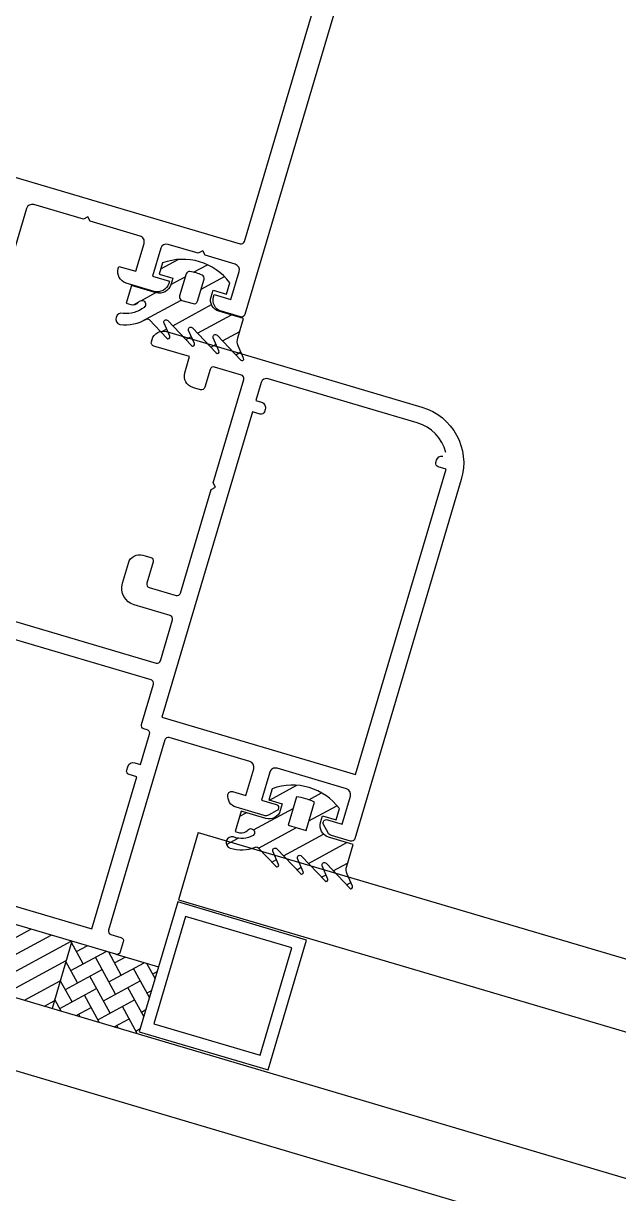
# Model space of a CAD drawing. Header units: millimetres. Extents: x 62878 to 70819, y -67946 to -61850.
# Drawn here: x 67240.1 to 67245.2, y -67086.81 to -67076.78 of the extents above; entities that cross this region are included whole.
import ezdxf

# ---------------------------------------------------------------- set-up
doc = ezdxf.new("R2010")
doc.units = ezdxf.units.MM
doc.layers.add('DOGRAMA', color=171, linetype='Continuous', lineweight=0)
doc.layers.add('DOĞRAMA-yeni', color=40, linetype='Continuous')
pattern_1 = [(28.49895813237898, (67136.41549902257, -67039.71464284029), (-0.075746416285702, 0.1395135940325284), [])]

# ---------------------------------------------------------------- blocks, each defined once
blk = doc.blocks.new('SPANDREL 96')
at = {"layer": 'DOĞRAMA-yeni', "color": 122, "lineweight": -2}
for p, q in [((46174.13256305647, 27269.3453769835), (46168.09042731568, 27267.56139388669)), ((46174.13256305647, 27269.34537698348), (46174.30246620854, 27268.76993548437)), ((46174.30246620854, 27268.76993548439), (46168.02197479446, 27266.91557619772)), ((46177.02076404241, 27268.32131884804), (46084.94526385426, 27241.10294336062)), ((46177.09476027798, 27267.71756015691), (46085.22044727582, 27240.55859141781))]:
    blk.add_line(p, q, dxfattribs=at)
for points in [[(46174.63660907429, 27267.63823386944), (46173.53367953432, 27267.31258616127), (46173.20520010696, 27268.42510639293), (46174.30812964695, 27268.75075410108)], [(46174.51238496577, 27267.70582359393), (46173.60126925881, 27267.43681026981), (46173.32942421549, 27268.35751666841), (46174.24053992245, 27268.62652999253)]]:
    blk.add_lwpolyline(points, close=True, dxfattribs=at)

msp = doc.modelspace()

# ---------------------------------------------------------------- hatches: boundary and pattern name
at = {"layer": 'DOGRAMA', "lineweight": -2}
h = msp.add_hatch(dxfattribs=at)
h.set_pattern_fill('ANSI31', color=256, scale=0.05, angle=343.5027534101681, style=0)
h.set_pattern_definition(pattern_1)
edge = h.paths.add_edge_path()
edge.add_arc((67242.03106522455, -67079.50220394715), 0.09999999988043999, 163.4989593359694, 203.4989593385785, ccw=False)
edge.add_line((67241.93518376705, -67079.47380067121), (67241.98434358771, -67079.30785098033))
edge.add_line((67241.98434358771, -67079.30785098033), (67241.77340438333, -67079.24536376902))
edge.add_arc((67241.80180766132, -67079.14948231156), 0.1000000004212158, 163.4989582016765, 253.4989582016765, ccw=False)
edge.add_line((67241.70592620387, -67079.12107903358), (67241.7229681703, -67079.06355015944))
edge.add_line((67241.7229681703, -67079.06355015944), (67241.83802591907, -67079.09763409321))
edge.add_line((67241.83802591907, -67079.09763409321), (67241.86642919702, -67079.0017526362))
edge.add_arc((67241.46517171353, -67079.30006863068), 0.5000000006156224, 36.62906048541132, 110.3688557772888)
edge.add_line((67241.29114045421, -67078.83133296807), (67241.26273717624, -67078.92721442528))
edge.add_line((67241.26273717624, -67078.92721442528), (67241.3777949259, -67078.96129835908))
edge.add_line((67241.3777949259, -67078.96129835908), (67241.36075295857, -67079.01882723297))
edge.add_arc((67241.26487150125, -67078.99042395488), 0.1000000003245751, 253.49895811877718, 343.4989581244033, ccw=False)
edge.add_line((67241.23646822314, -67079.08630541222), (67241.02552901788, -67079.02381820044))
edge.add_line((67241.02552901788, -67079.02381820044), (67240.9802328886, -67079.17672515944))
edge.add_line((67240.9802328886, -67079.17672515944), (67241.0180863076, -67079.18793860133))
edge.add_arc((67241.03654843855, -67079.125615654), 0.06500000033219414, 253.4989579714386, 321.9082934838184)
edge.add_arc((67241.113432397, -67079.18588240928), 0.03268943031196671, -51.931321535141876, 141.9082931202967, ccw=False)
edge.add_arc((67240.98203462166, -67079.02242305705), 0.2424115893271379, 263.18965244601543, 308.69642485431217, ccw=False)
edge.add_arc((67240.94035190264, -67079.31145059544), 0.05002797729282452, 75.0135628235377, 252.5267991293738)
edge.add_arc((67240.96840064909, -67078.98989213782), 0.3717812412433017, 263.3474584511993, 299.9989789417194)
edge.add_arc((67241.16174030631, -67079.33042617622), 0.01999999947282204, 43.49895856660561, 111.8846214514767, ccw=False)
edge.add_line((67241.17624804359, -67079.31665934877), (67241.32770953336, -67079.47627226861))
edge.add_arc((67241.33859033651, -67079.46594714788), 0.01499999984527292, 223.4989584432039, 383.4989584598241)
edge.add_line((67241.3523463462, -67079.45996616197), (67241.30325297007, -67079.34705351264))
edge.add_arc((67241.3215943168, -67079.3390788648), 0.02000000020376383, 43.49895782425352, 203.4989578276196, ccw=False)
edge.add_line((67241.33610205477, -67079.32531203704), (67241.53864873864, -67079.53875948036))
edge.add_arc((67241.54952954173, -67079.5284343594), 0.01499999996331682, 223.4989592413686, 383.498959208926)
edge.add_line((67241.56328555147, -67079.52245337325), (67241.51419217628, -67079.40954072437))
edge.add_arc((67241.53253352254, -67079.40156607647), 0.01999999978658527, 43.4989585021396, 203.498958529083, ccw=False)
edge.add_line((67241.54704126006, -67079.38779924881), (67241.74958794392, -67079.60124669164))
edge.add_arc((67241.76046874753, -67079.59092157082), 0.01500000023260186, 223.4989574990357, 383.4989574447539)
edge.add_line((67241.77422475768, -67079.584940585), (67241.72513138154, -67079.4720279359))
edge.add_arc((67241.74347272777, -67079.46405328812), 0.01999999972682163, 43.49895826176362, 203.4989582398586, ccw=False)
edge.add_line((67241.7579804653, -67079.45028646056), (67241.96052714917, -67079.66373390339))
edge.add_arc((67241.97140795231, -67079.65340878267), 0.01499999982470047, 223.4989584411447, 383.4989584088496)
edge.add_line((67241.985163962, -67079.64742779678), (67241.939358493, -67079.54207718834))
edge = h.paths.add_edge_path(flags=16)
edge.add_line((67241.49259468543, -67078.92583878012), (67241.43675212078, -67079.11434753101))
edge.add_arc((67241.46551655758, -67079.12286851458), 0.02999999976312207, 163.4989576570318, 253.4989576915731)
edge.add_line((67241.45699557403, -67079.1516329514), (67241.5528770315, -67079.18003622939))
edge.add_arc((67241.56139801494, -67079.1512717922), 0.03000000008869038, 253.4989581020997, 343.4989580942059)
edge.add_line((67241.5901624521, -67079.15979277564), (67241.64600501678, -67078.97128402498))
edge.add_arc((67241.61724057968, -67078.96276304153), 0.03000000000910807, 343.498958028089, 425.7325238409982)
edge.add_arc((67241.46517171487, -67079.30006863018), 0.3999999997221649, 65.73252405716185, 81.26539239345621)
edge.add_arc((67241.52135912252, -67078.93435976376), 0.03000000005391712, 81.26539185017643, 163.4989576737779)
h = msp.add_hatch(dxfattribs=at)
h.set_pattern_fill('ANSI31', color=256, scale=0.05, angle=343.5027534101681, style=0)
h.set_pattern_definition(pattern_1)
edge = h.paths.add_edge_path(flags=16)
edge.add_arc((67242.4039441796, -67083.80620796292), 0.3999999981599632, 61.96199899014172, 85.03591705503688)
edge.add_line((67242.43855667554, -67083.40770830965), (67242.36700360297, -67083.64925130275))
edge.add_line((67242.36700360297, -67083.64925130275), (67242.52041393431, -67083.69469654736))
edge.add_line((67242.52041393431, -67083.69469654736), (67242.59196700597, -67083.45315355451))
edge = h.paths.add_edge_path()
edge.add_arc((67242.4039441794, -67083.80620796424), 0.4999999991332365, 36.6290604330035, 110.3688557250113)
edge.add_line((67242.22991292103, -67083.33747230287), (67242.2015096421, -67083.43335375986))
edge.add_line((67242.2015096421, -67083.43335375986), (67242.3165673918, -67083.46743769363))
edge.add_line((67242.3165673918, -67083.46743769363), (67242.2995254244, -67083.52496656775))
edge.add_arc((67242.20364396708, -67083.49656328965), 0.1000000003287083, 253.4989581084148, 343.4989581164091, ccw=False)
edge.add_line((67242.17524068896, -67083.59244474697), (67241.9643014837, -67083.52995753524))
edge.add_line((67241.9643014837, -67083.52995753524), (67241.91317558358, -67083.7025441579))
edge.add_line((67241.91317558358, -67083.7025441579), (67241.95102900159, -67083.7137576))
edge.add_arc((67241.96949113239, -67083.65143465257), 0.06500000038439682, 253.4989581322291, 321.9082936516272)
edge.add_arc((67242.04637509148, -67083.71170140778), 0.03268943072581577, -51.93132111711623, 141.9082935592563, ccw=False)
edge.add_arc((67241.96866851703, -67083.56386547339), 0.1992591645276014, 249.1492725348296, 299.4151796934558, ccw=False)
edge.add_arc((67241.88480855603, -67083.79840171595), 0.05002797714053208, 75.01356334618816, 252.5267996589766)
edge.add_arc((67241.96670500818, -67083.53764283487), 0.3233450421898014, 252.5583108365822, 291.8846209893802)
edge.add_arc((67242.09468300105, -67083.85624517477), 0.01999999949683199, 43.49895791985682, 111.8846208398136, ccw=False)
edge.add_line((67242.1091907385, -67083.84247834746), (67242.26065222736, -67084.00209126728))
edge.add_arc((67242.27153303096, -67083.99176614647), 0.01500000022258517, 223.4989574587156, 383.4989574447539)
edge.add_line((67242.28528904112, -67083.98578516065), (67242.236195665, -67083.87287251132))
edge.add_arc((67242.25453701174, -67083.86489786349), 0.0200000002113066, 43.49895779555783, 203.4989577727663, ccw=False)
edge.add_line((67242.26904474973, -67083.85113103573), (67242.47159143354, -67084.06457847904))
edge.add_arc((67242.48247223665, -67084.05425335807), 0.01499999997387258, 223.4989592031077, 383.4989591136251)
edge.add_line((67242.49622824641, -67084.04827237195), (67242.44713487031, -67083.93535972307))
edge.add_arc((67242.46547621704, -67083.92738507524), 0.02000000019796151, 43.49895785294922, 203.4989577893888, ccw=False)
edge.add_line((67242.479983955, -67083.91361824748), (67242.68253063885, -67084.12706569032))
edge.add_arc((67242.69341144197, -67084.1167405696), 0.0149999998141447, 223.4989584794056, 383.4989584310129)
edge.add_line((67242.70716745165, -67084.11075958371), (67242.65807407649, -67083.9978469346))
edge.add_arc((67242.67641542273, -67083.98987228681), 0.01999999972682163, 43.49895829045931, 203.4989582398586, ccw=False)
edge.add_line((67242.69092316025, -67083.97610545925), (67242.89346984413, -67084.18955290187))
edge.add_arc((67242.90435064727, -67084.17922778113), 0.01499999983471715, 223.4989584814648, 383.4989584088496)
edge.add_line((67242.91810665696, -67084.17324679524), (67242.872301187, -67084.06789618703))
edge.add_arc((67242.96400791906, -67084.02802294711), 0.09999999982937106, 163.4989585637993, 203.4989585603291, ccw=False)
edge.add_line((67242.86812646198, -67083.99961966989), (67242.92311605357, -67083.81399031487))
edge.add_line((67242.92311605357, -67083.81399031487), (67242.71217684922, -67083.75150310357))
edge.add_arc((67242.7405801271, -67083.65562164623), 0.1000000002765293, 163.4989582546794, 253.4989582466851, ccw=False)
edge.add_line((67242.64469866976, -67083.62721836838), (67242.66174063619, -67083.56968949424))
edge.add_line((67242.66174063619, -67083.56968949424), (67242.77679838493, -67083.603773428))
edge.add_line((67242.77679838493, -67083.603773428), (67242.80520166198, -67083.50789197102))
h = msp.add_hatch(dxfattribs=at)
h.set_pattern_fill('ANSI31', color=256, scale=0.03999999999999999, angle=343.5027534101681, style=0)
h.set_pattern_definition([(28.49895813237898, (67116.95156324786, -67033.94877740905), (-0.06059713302856166, 0.1116108752260227), [])])
h.paths.add_polyline_path([(67240.24172239873, -67084.59192624691, -0.4142135623420975), (67240.22316589896, -67084.55774794488), (67238.97430992202, -67084.18779524912, -0.1532309010706403), (67238.70800879662, -67084.73468071326), (67240.07911363136, -67085.1408475885)])
h.paths.add_polyline_path([(67240.51466678333, -67084.64410020618), (67240.27590070051, -67084.5733697476, -0.4142135623575963), (67240.24172239873, -67084.59192624691), (67240.07911363136, -67085.1408475885), (67240.3442471154, -67085.21938894855)])
h = msp.add_hatch(dxfattribs=at)
h.set_pattern_fill('AR-HBONE', color=256, scale=0.03, angle=343.5027534101681, style=0)
h.set_pattern_definition([(118.4989581323789, (67255.38672815038, -67051.69223043138), (0.04820196113145938, 0.1627162282720481), [0.3599999999999994, -0.1199999999999999]), (28.49895813237898, (67255.32947101688, -67051.58677133695), (0.04820196113145938, 0.1627162282720481), [0.3599999999999985, -0.1199999999999997])])
h.paths.add_polyline_path([(67241.01658495609, -67084.79278507024), (67241.25628859832, -67084.86379326497), (67241.08586893042, -67085.43908200708), (67240.3442471154, -67085.21938894855), (67240.51466678333, -67084.64410020618)])

# ---------------------------------------------------------------- linework, layer by layer
for p, q in [((67240.51466678333, -67084.64410020618), (67240.3442471154, -67085.21938894855)), ((67240.51466678333, -67084.64410020618), (67240.3442471154, -67085.21938894855)), ((67240.8919390626, -67084.7558608088), (67241.25628859832, -67084.8637932652))]:
    msp.add_line(p, q, dxfattribs=at)
at = {"layer": 'DOGRAMA', "lineweight": -2, "ltscale": 0.5}
msp.add_lwpolyline([(67244.13403456644, -67071.41737076163), (67244.23344603891, -67071.08178566169), (67244.76458733698, -67069.28880241573, 0.4142135623730953), (67244.74434388368, -67069.25151699533), (67240.3529731519, -67067.95064686332, 0.4142135623730951), (67240.31568773126, -67067.97089031705), (67239.78454643319, -67069.7638735635), (67239.68513496072, -67070.09945866297), (67237.54352780023, -67077.32892052212, 0.4142135623730951), (67237.56377125447, -67077.36620594253), (67241.9551419853, -67078.66707607405, 0.4142135623722071), (67241.99242740599, -67078.64683262055)], format="xyb", close=True, dxfattribs=at)
for points in [[(67244.98829986076, -67069.16734169348), (67241.99459436073, -67079.27324726288, -0.4142135623732619), (67241.95730894007, -67079.29349071662), (67241.7943104631, -67079.2452051441, -0.4142135623730951), (67241.72683228456, -67079.12092040916), (67241.73251293939, -67079.10174411761), (67241.87633512604, -67079.1443490348), (67241.94734331963, -67078.90464539212, 0.4142135623730951), (67241.9136042308, -67078.84250302486), (67241.65472429726, -67078.76581417411), (67241.63448084309, -67078.72852875371), (67241.59719542244, -67078.74877220724), (67241.33831548889, -67078.67208335671, 0.4142135623730951), (67241.2761731212, -67078.70582244599), (67241.20516492578, -67078.94552608892), (67241.34898711147, -67078.98813100565), (67241.3433064566, -67079.00730729722, -0.4142135623728953), (67241.21902172116, -67079.07478547595), (67240.97931807803, -67079.00377728124, -0.4142135623729619), (67240.91183989946, -67078.87949254649), (67240.91752055527, -67078.86031625472), (67241.06134274101, -67078.90292117193), (67241.13235093548, -67078.66321752925, 0.4142135623731395), (67241.09861184575, -67078.60107516199), (67240.6701568986, -67078.47415254968), (67240.64991344436, -67078.43686712929), (67240.61262802471, -67078.4571105828), (67240.18773800414, -67078.33124402088, 0.4142135623730951), (67240.12559563643, -67078.36498311064), (67239.61433663365, -67080.0908493368)], [(67239.48978862975, -67081.74354041349), (67241.23483114681, -67082.26048007254, 0.4142135623730951), (67241.27211656739, -67082.2402366188), (67241.3757885322, -67081.89026930086, 0.4142135623730951), (67241.35554507891, -67081.85298388048), (67241.04872441622, -67081.76209339096, -0.4142135623730951), (67240.94750714794, -67081.57566628829), (67240.99863304815, -67081.4030796654, -0.4142135623730951), (67241.12291778263, -67081.33560148686), (67241.14209407395, -67081.34128214217), (67241.19003480309, -67081.35548378118, -0.4142135623730951), (67241.21027825642, -67081.3927692018), (67241.15631202831, -67081.57494396988, 0.4142135623730951), (67241.1765554816, -67081.61222939049), (67241.40667097914, -67081.68039725757, 0.4142135623730951), (67241.44395639881, -67081.66015380406), (67241.70668672089, -67080.77325032686), (67241.7439721415, -67080.75300687287), (67241.72372868823, -67080.71572145224), (67241.98645900935, -67079.82881797502, 0.4142135623730951), (67241.96621555515, -67079.79153255463), (67241.73610005854, -67079.7233646873, 0.4142135623730951), (67241.69881463796, -67079.74360814107), (67241.65336939355, -67079.89701847218, -0.4142135623730951), (67241.61608397288, -67079.91726192618), (67241.56814324466, -67079.90306028696), (67241.5489669524, -67079.8973796314, -0.4142135623730951), (67241.48148877386, -67079.77309489645), (67241.5226735269, -67079.63406678378), (67241.21585286417, -67079.54317629428, -0.4142135623730951), (67241.19560941088, -67079.50589087365), (67241.20129006577, -67079.48671458235, -0.4142135623730951), (67241.32557480119, -67079.41923640335), (67243.51167202099, -67080.06683114123, -0.4142135623730951), (67243.84906291643, -67080.6882548163), (67242.93731769301, -67083.7660495866, -0.4142135623730951), (67242.90003227236, -67083.78629304012), (67242.73771455389, -67083.73820913093, -0.1991096956269791), (67242.70798153897, -67083.71412193895), (67242.66947174261, -67083.64319264049, -0.6680969080520953), (67242.7023611366, -67083.60258172867), (67242.82864660307, -67083.63999168618), (67242.89965479847, -67083.40028804373, 0.4142135623730951), (67242.86591570874, -67083.338145676), (67242.27145067554, -67083.16204535255, 0.4142135623730951), (67242.20930830782, -67083.19578444227), (67242.13830011332, -67083.4354880845), (67242.26459516771, -67083.47290088228, -0.6680969080520438), (67242.27005835637, -67083.52487310542), (67242.19912905814, -67083.56338290224, -0.1989616347782854), (67242.16106429495, -67083.56738613655), (67241.92135106483, -67083.49637510111, -0.3728392455561729), (67241.85080064923, -67083.38607961223, -0.4568501953068724), (67241.88900832452, -67083.36163956187), (67242.00406607328, -67083.39572349521), (67242.07223393986, -67083.16560799861, 0.4142135623730951), (67242.03849485013, -67083.10346563114), (67241.34814836044, -67082.89896202966, 0.4142135623730951), (67241.3108629398, -67082.9192054832), (67240.82800721403, -67084.54919025263, 0.4142135623730951), (67240.84825066733, -67084.58647567322), (67240.93454397912, -67084.6120386231, -0.4142135623730951), (67240.95478743242, -67084.64932404374), (67240.9292244823, -67084.73561735528, -0.4142135623730951), (67240.8919390626, -67084.7558608088), (67238.9071929015, -67084.16791295457, -0.4142135623730951)], [(67243.71780343144, -67080.45462451306, 0.2621398995659221), (67243.47190743237, -67080.2010651813), (67242.19668405323, -67079.82330158404, 0.4142135623730951), (67242.13454168644, -67079.8570406733), (67242.08909644111, -67080.01045100442), (67242.13703717027, -67080.0246526434, -0.4142135623730951), (67242.17077625908, -67080.08679501114), (67242.1650956033, -67080.10597130244, -0.4142135623730951), (67242.12781018362, -67080.12621475641), (67242.06069316313, -67080.10633246164), (67241.28528367475, -67082.72389623833), (67242.94403288091, -67083.21527294752), (67243.71944236926, -67080.59770917062), (67243.65232534969, -67080.57782687628, -0.4142135623730951), (67243.63208189642, -67080.54054145566), (67243.63776255125, -67080.52136516458, -0.3618128521052944), (67243.6909853676, -67080.48584659067)]]:
    msp.add_lwpolyline(points, format="xyb", dxfattribs=at)
at = {"layer": 'DOGRAMA', "lineweight": -2}
for points in [[(67241.939358493, -67079.54207718834, -0.176326980708443), (67241.93518376705, -67079.47380067121), (67241.98434358771, -67079.30785098033), (67241.77340438333, -67079.24536376902, -0.4142135623726288), (67241.70592620387, -67079.12107903358), (67241.7229681703, -67079.06355015944), (67241.83802591907, -67079.09763409321), (67241.86642919702, -67079.0017526362, 0.3333333333332321), (67241.29114045421, -67078.83133296807), (67241.26273717624, -67078.92721442528), (67241.3777949259, -67078.96129835908), (67241.36075295857, -67079.01882723297, -0.4142135623730951), (67241.23646822314, -67079.08630541222), (67241.02552901788, -67079.02381820044), (67240.9802328886, -67079.17672515944), (67241.0180863076, -67079.18793860133, 0.3076847592325163), (67241.08770502018, -67079.16571558166, -1.128701775594264), (67241.1335888826, -67079.21161788951, -0.2012120834862478), (67240.95328865669, -67079.26312421645, 0.9785310008383128), (67240.9253305181, -67079.3591701566, 0.1612998685773607), (67241.15428553187, -67079.31186745006, -0.3075716929248266), (67241.17624804359, -67079.31665934877), (67241.32770953336, -67079.47627226861, 0.8390996311771568), (67241.3523463462, -67079.45996616197), (67241.30325297007, -67079.34705351264, -0.8390996311749109), (67241.33610205477, -67079.32531203704), (67241.53864873864, -67079.53875948036, 0.8390996311813727), (67241.56328555147, -67079.52245337325), (67241.51419217628, -67079.40954072437, -0.8390996311751685), (67241.54704126006, -67079.38779924881), (67241.74958794392, -67079.60124669164, 0.8390996311750223), (67241.77422475768, -67079.584940585), (67241.72513138154, -67079.4720279359, -0.8390996311790603), (67241.7579804653, -67079.45028646056), (67241.96052714917, -67079.66373390339, 0.8390996311813727), (67241.985163962, -67079.64742779678)], [(67241.49259468543, -67078.92583878012), (67241.43675212078, -67079.11434753101, 0.414213562374205), (67241.45699557403, -67079.1516329514), (67241.5528770315, -67079.18003622939, 0.4142135623730951), (67241.5901624521, -67079.15979277564), (67241.64600501678, -67078.97128402498, 0.3750467088372598), (67241.62957048777, -67078.93541393976, 0.0678788880673013), (67241.52591485859, -67078.90470769348, 0.3750467088370437)], [(67242.80520166198, -67083.50789197102, 0.3333333333332296), (67242.22991292103, -67083.33747230287), (67242.2015096421, -67083.43335375986), (67242.3165673918, -67083.46743769363), (67242.2995254244, -67083.52496656775, -0.4142135623730951), (67242.17524068896, -67083.59244474697), (67241.9643014837, -67083.52995753524), (67241.91317558358, -67083.7025441579), (67241.95102900159, -67083.7137576, 0.3076847592325949), (67242.02064771418, -67083.69153458011, -1.128701775595035), (67242.06653157753, -67083.7374368882, -0.2229122392588673), (67241.8977453096, -67083.75007533698, 0.9785310008372164), (67241.86978717198, -67083.84612127712, 0.1732976222504512), (67242.0872282268, -67083.8376864485, -0.3075716929246892), (67242.1091907385, -67083.84247834746), (67242.26065222736, -67084.00209126728, 0.8390996311771624), (67242.28528904112, -67083.98578516065), (67242.236195665, -67083.87287251132, -0.8390996311772869), (67242.26904474973, -67083.85113103573), (67242.47159143354, -67084.06457847904, 0.8390996311771624), (67242.49622824641, -67084.04827237195), (67242.44713487031, -67083.93535972307, -0.839099631177325), (67242.479983955, -67083.91361824748), (67242.68253063885, -67084.12706569032, 0.8390996311769768), (67242.70716745165, -67084.11075958371), (67242.65807407649, -67083.9978469346, -0.8390996311770358), (67242.69092316025, -67083.97610545925), (67242.89346984413, -67084.18955290187, 0.8390996311781366), (67242.91810665696, -67084.17324679524), (67242.872301187, -67084.06789618703, -0.1763269807084491), (67242.86812646198, -67083.99961966989), (67242.92311605357, -67083.81399031487), (67242.71217684922, -67083.75150310357, -0.4142135623728453), (67242.64469866976, -67083.62721836838), (67242.66174063619, -67083.56968949424), (67242.77679838493, -67083.603773428)], [(67242.59196700597, -67083.45315355451, 0.1010205144335734), (67242.43855667554, -67083.40770830965), (67242.36700360297, -67083.64925130275), (67242.52041393431, -67083.69469654736)], [(67242.59196700597, -67083.45315355451, 0.1010205144335734), (67242.43855667554, -67083.40770830965), (67242.36700360297, -67083.64925130275), (67242.52041393431, -67083.69469654736)]]:
    msp.add_lwpolyline(points, format="xyb", close=True, dxfattribs=at)
at = {"layer": 'DOGRAMA', "linetype": 'ByBlock', "lineweight": -2}
msp.add_lwpolyline([(67239.43879324998, -67084.16894748669), (67240.6852521903, -67084.53819010047), (67241.07153677146, -67083.23420228485), (67241.00441975096, -67083.21431999054, -0.4142135623730951), (67240.9841762977, -67083.1770345699), (67240.99269728136, -67083.14827013295, -0.4142135623730951), (67241.05483964813, -67083.11453104322), (67241.10278037735, -67083.12873268244), (67241.17946922765, -67082.86985274845, 0.4142135623730951), (67241.15922577342, -67082.83256732806), (67241.13046133646, -67082.82404634461, -0.4142135623730951), (67241.11021788315, -67082.78676092396), (67241.21246968352, -67082.44158767888, 0.4142135623730951), (67241.19222623028, -67082.40430225826), (67239.97453172598, -67082.04358062787, 0.4142135623730951)], format="xyb", dxfattribs=at)

# ---------------------------------------------------------------- block references
at = {"layer": 'DOĞRAMA-yeni', "xscale": -1, "rotation": 359.9612925110064}
msp.add_blockref('SPANDREL 96', (113397.2964916622, -94384.24572872005), dxfattribs=at)

doc.saveas('drawing.dxf')
